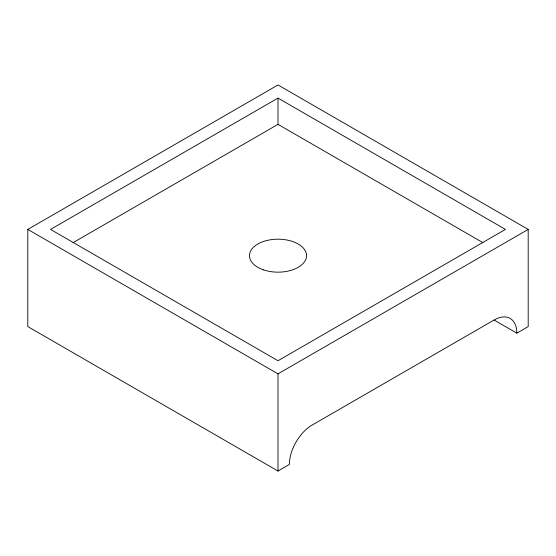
<?xml version="1.0" encoding="UTF-8"?>
<svg xmlns="http://www.w3.org/2000/svg" width="556" height="556" viewBox="0 0 556 556"><rect width="100%" height="100%" fill="white"/><g stroke="black" fill="none" stroke-linecap="round" stroke-linejoin="round"><path stroke-width="0.83" d="M516.83 333.155A32.165 18.57 -60 0 0 494.082 320.02L312.118 425.076A32.165 18.57 -60 0 0 289.37 464.475L278 471.043L27.8 326.587L27.8 229.413L278 84.957L528.2 229.413L528.2 326.587L516.83 333.155L494.284 320.138M278 98.092L50.547 229.413L278 360.733L505.453 229.413L278 98.092L278 124.356L73.065 242.673M27.8 229.413L278 373.861L528.2 229.413M278 124.356L482.935 242.673M278 373.861L278 471.043M263.725 269.952A28.551 16.485 0 0 0 306.551 255.677A28.551 16.485 0 0 0 263.725 241.401A28.551 16.485 0 0 0 263.725 269.952"/></g></svg>
